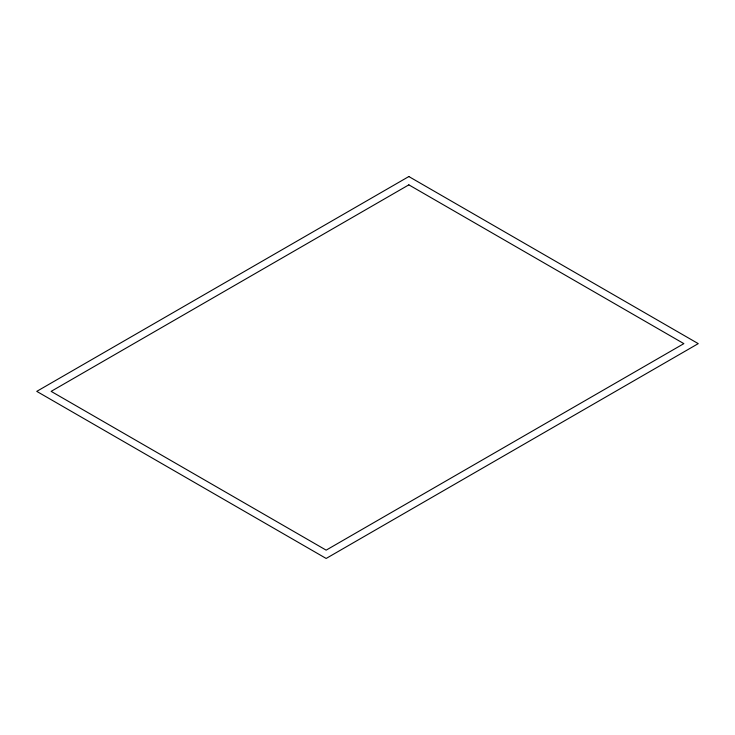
<?xml version="1.0" encoding="UTF-8"?>
<svg xmlns="http://www.w3.org/2000/svg" width="735" height="735" viewBox="0 0 735 735"><rect width="100%" height="100%" fill="white"/><g stroke="black" fill="none" stroke-linecap="round" stroke-linejoin="round"><path stroke-width="1.1" d="M408.844 176.547L36.75 391.369L326.156 558.453L698.25 343.631L408.844 176.547M408.844 184.852L51.138 391.369L326.156 550.147L683.862 343.631L408.844 184.852"/></g></svg>
